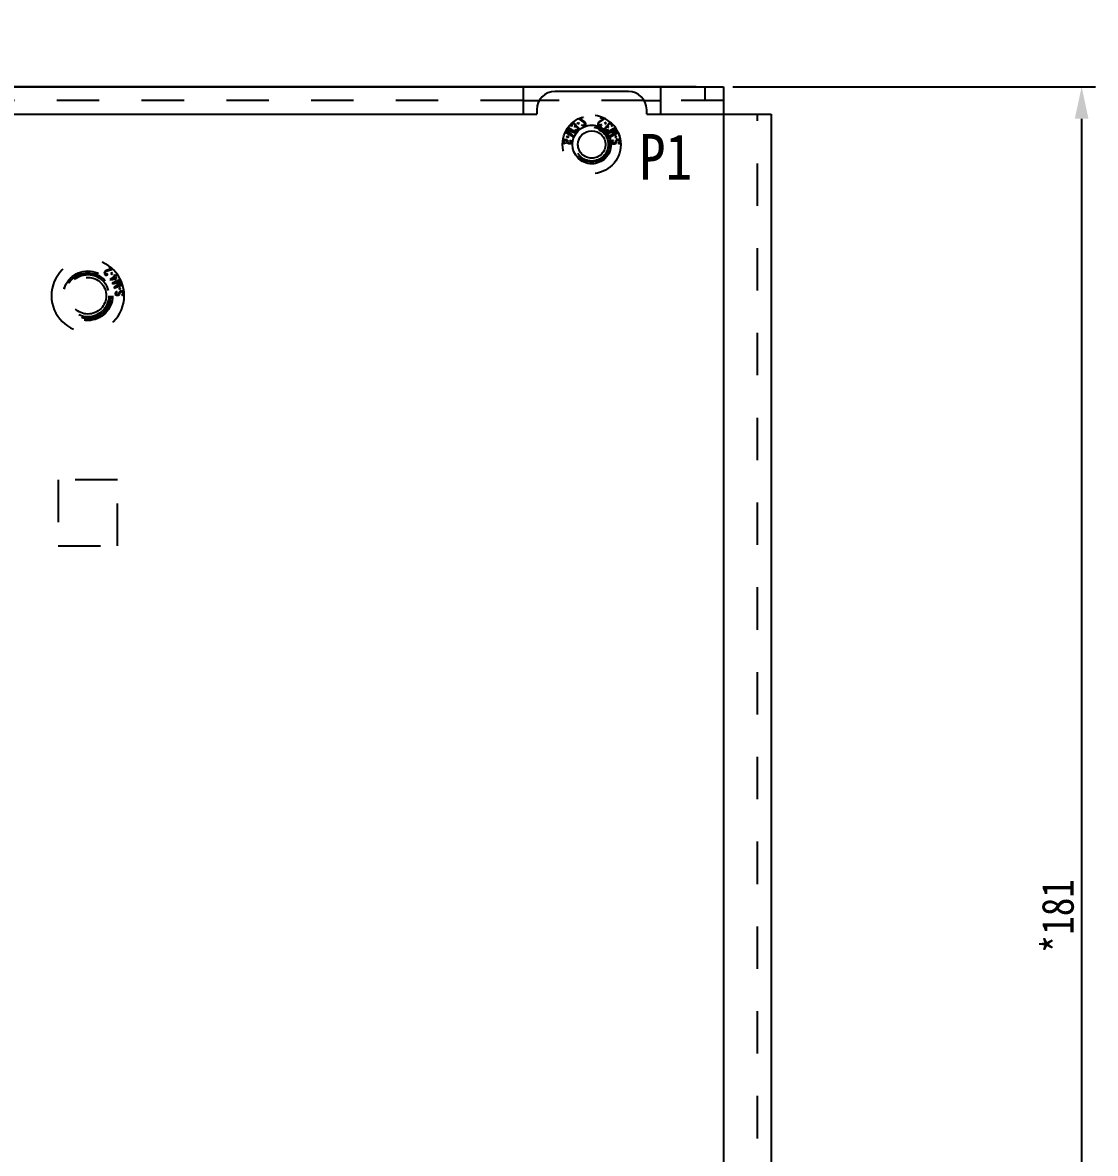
# Model space of a CAD drawing. Header units: millimetres. Extents: x -177 to 18421, y -5017 to 3255.
# Drawn here: x 14561.9 to 14679, y 1582.8 to 1706.2 of the extents above; entities that cross this region are included whole.
import ezdxf

# ---------------------------------------------------------------- set-up
doc = ezdxf.new("R2010")
doc.units = ezdxf.units.MM
doc.header["$LTSCALE"] = 46.255
doc.header["$PDMODE"] = 3
doc.header["$PDSIZE"] = 8
doc.linetypes.add('HIDDEN', pattern=[0.2, 0.1, -0.1])
doc.layers.get('0').update_dxf_attribs({"linetype": 'CONTINUOUS'})
doc.layers.get('Defpoints').update_dxf_attribs({"linetype": 'CONTINUOUS'})
for name, color, linetype in [('02___PRT_ALL_AXES', 7, 'CONTINUOUS'), ('03___PRT_ALL_CURVES', 7, 'CONTINUOUS'), ('DEFAULT_2', 8, 'HIDDEN')]:
    doc.layers.add(name, color=color, linetype=linetype)
doc.styles.get("Standard").update_dxf_attribs({"font": 'txt', "width": 0.85})
doc.dimstyles.new('DIMSTYLE_1', dxfattribs={"dimtxt": 3.5, "dimasz": 3.5, "dimexe": 1.5, "dimexo": 1, "dimgap": 0.875, "dimtad": 1, "dimdsep": 46, "dimtxsty": 'Standard', "dimblk": '_FILLED', "dimcen": 0.09, "dimadec": 0, "dimazin": 0, "dimtp": 0.01, "dimtm": 0.01, "dimtfac": 1, "dimtofl": 0, "dimtmove": 0, "dimatfit": 3, "dimldrblk": '_FILLED', "dimfxl": 0, "dimtolj": 1, "dimarcsym": 0})

# ---------------------------------------------------------------- blocks, each defined once
blk = doc.blocks.new('_FILLED')
at = {"color": 0, "linetype": 'ByBlock'}
blk.add_solid([(0, 0), (-1, 0.214), (-1, -0.214)], dxfattribs=at)
blk = doc.blocks.new('*D181')
at = {"color": 0, "linetype": 'Continuous', "lineweight": -2, "transparency": 16777216}
for p, q in [((14639.41, 1699.18), (14678.99, 1699.18)), ((14677.49, 1695.68), (14677.49, 1521.68)), ((14639.41, 1518.18), (14678.99, 1518.18))]:
    blk.add_line(p, q, dxfattribs=at)
at = {"layer": 'Defpoints', "color": 0, "linetype": 'Continuous', "transparency": 16777216}
for p in [(14638.41, 1699.18), (14638.41, 1518.18), (14677.49, 1518.18)]:
    blk.add_point(p, dxfattribs=at)
at = {"color": 0, "linetype": 'Continuous', "lineweight": -2, "transparency": 16777216, "xscale": 3.5, "yscale": 3.5, "zscale": 3.5}
for p, rotation in [((14677.49, 1699.18), 90), ((14677.49, 1518.18), 270)]:
    blk.add_blockref('_FILLED', p, dxfattribs=dict(at, rotation=rotation))
at = {"color": 0, "linetype": 'Continuous', "transparency": 16777216, "insert": (14673.12, 1608.68), "char_height": 3.5, "width": 17, "attachment_point": 2, "rotation": 90}
blk.add_mtext('\\A1;*181', dxfattribs=at)
blk = doc.blocks.new('*D188')
at = {"color": 0, "linetype": 'Continuous', "lineweight": -2, "transparency": 16777216}
for p, q in [((14416.35, 1702.68), (14416.35, 1706.18)), ((14635.41, 1699.18), (14414.85, 1699.18)), ((14392.01, 1694.68), (14417.85, 1694.68)), ((14416.35, 1691.18), (14416.35, 1677.85))]:
    blk.add_line(p, q, dxfattribs=at)
at = {"layer": 'Defpoints', "color": 0, "linetype": 'Continuous', "transparency": 16777216}
for p in [(14636.41, 1699.18), (14391.01, 1694.68), (14416.35, 1694.68)]:
    blk.add_point(p, dxfattribs=at)
at = {"color": 0, "linetype": 'Continuous', "lineweight": -2, "transparency": 16777216, "xscale": 3.5, "yscale": 3.5, "zscale": 3.5}
for p, rotation in [((14416.35, 1699.18), 270), ((14416.35, 1694.68), 90)]:
    blk.add_blockref('_FILLED', p, dxfattribs=dict(at, rotation=rotation))
at = {"color": 0, "linetype": 'Continuous', "transparency": 16777216, "insert": (14411.97, 1688.07), "char_height": 3.5, "width": 12.75, "attachment_point": 3, "rotation": 90}
blk.add_mtext('\\A1;4.5', dxfattribs=at)

msp = doc.modelspace()

# ---------------------------------------------------------------- linework, layer by layer
at = {"color": 3, "linetype": 'Continuous'}
for p, q in [((14189.608, 1699.177), (14638.408, 1699.177)), ((14616.508, 1699.177), (14616.508, 1696.177)), ((14631.508, 1699.177), (14631.508, 1696.177)), ((14638.408, 1699.177), (14638.408, 1518.427)), ((14628.008, 1698.677), (14620.008, 1698.677)), ((14618.008, 1696.677), (14618.008, 1696.177)), ((14630.008, 1696.177), (14630.008, 1696.677)), ((14490.008, 1696.177), (14618.008, 1696.177)), ((14630.008, 1696.177), (14643.608, 1696.177)), ((14643.608, 1696.177), (14643.608, 1519.677))]:
    msp.add_line(p, q, dxfattribs=at)
at = {"color": 7, "linetype": 'Continuous'}
for p, q in [((14616.508, 1697.677), (14618.317, 1697.677)), ((14629.699, 1697.677), (14631.508, 1697.677))]:
    msp.add_line(p, q, dxfattribs=at)
at = {"color": 3, "linetype": 'Continuous'}
for centre, start, end in [((14620.008, 1696.677), 90, 180), ((14628.008, 1696.677), 0, 90)]:
    msp.add_arc(centre, 2, start, end, dxfattribs=at)
at = {"layer": '02___PRT_ALL_AXES', "color": 8, "linetype": 'HIDDEN'}
for p, q in [((14572.258, 1656.277), (14565.758, 1656.277)), ((14565.758, 1656.277), (14565.758, 1649.077)), ((14572.258, 1649.077), (14572.258, 1656.277)), ((14565.758, 1649.077), (14572.258, 1649.077))]:
    msp.add_line(p, q, dxfattribs=at)
for centre, radius in [((14624.008, 1692.877), 3.175), ((14624.008, 1692.877), 2.11), ((14624.008, 1692.877), 1.91), ((14569.008, 1676.377), 2.7), ((14569.008, 1676.377), 2.69), ((14569.008, 1676.377), 2.49)]:
    msp.add_circle(centre, radius, dxfattribs=at)
at = {"layer": '02___PRT_ALL_AXES', "color": 3, "linetype": 'Continuous'}
msp.add_circle((14624.008, 1692.877), 2.1, dxfattribs=at)
at = {"layer": '02___PRT_ALL_AXES', "color": 7, "linetype": 'Continuous'}
msp.add_circle((14624.008, 1692.877), 1.5, dxfattribs=at)
at = {"layer": '02___PRT_ALL_AXES', "color": 8, "linetype": 'HIDDEN'}
msp.add_arc((14569.008, 1676.377), 3.975, 180, 0, dxfattribs=at)
at = {"layer": '03___PRT_ALL_CURVES', "color": 4, "linetype": 'Continuous'}
msp.add_circle((14624.008, 1692.877), 2.1, dxfattribs=at)
at = {"layer": 'DEFAULT_2', "color": 8, "linetype": 'HIDDEN'}
for p, q in [((14636.408, 1697.677), (14636.408, 1699.177)), ((14616.508, 1697.677), (14491.508, 1697.677)), ((14629.699, 1697.677), (14618.317, 1697.677)), ((14638.408, 1697.677), (14631.508, 1697.677)), ((14622.421, 1695.203), (14622.57, 1695.295)), ((14622.57, 1695.295), (14622.626, 1695.205)), ((14622.658, 1695.641), (14622.621, 1695.733)), ((14623.181, 1695.278), (14622.658, 1695.641)), ((14623.076, 1695.809), (14622.751, 1695.679)), ((14622.751, 1695.679), (14623.215, 1695.36)), ((14623.039, 1695.9), (14623.076, 1695.809)), ((14623.236, 1695.208), (14623.181, 1695.278)), ((14623.215, 1695.36), (14623.262, 1695.31)), ((14623.262, 1695.31), (14623.305, 1695.236)), ((14624.755, 1695.31), (14624.711, 1695.236)), ((14624.802, 1695.36), (14624.755, 1695.31)), ((14624.781, 1695.208), (14624.836, 1695.278)), ((14625.266, 1695.679), (14624.802, 1695.36)), ((14624.836, 1695.278), (14625.359, 1695.641)), ((14624.978, 1695.9), (14624.941, 1695.809)), ((14624.941, 1695.809), (14625.266, 1695.679)), ((14625.359, 1695.641), (14625.395, 1695.733)), ((14625.447, 1695.295), (14625.391, 1695.205)), ((14625.595, 1695.203), (14625.447, 1695.295)), ((14642.108, 1519.677), (14642.108, 1696.177)), ((14621.974, 1693.703), (14621.12, 1694.196)), ((14621.152, 1694.264), (14621.827, 1693.874)), ((14621.827, 1693.874), (14621.233, 1694.419)), ((14621.283, 1694.506), (14622.052, 1694.264)), ((14622.218, 1694.126), (14621.35, 1694.409)), ((14621.35, 1694.409), (14622.03, 1693.801)), ((14622.052, 1694.264), (14621.377, 1694.654)), ((14621.42, 1694.715), (14622.274, 1694.223)), ((14621.755, 1695.027), (14621.762, 1695.093)), ((14621.758, 1694.971), (14621.755, 1695.027)), ((14621.783, 1694.907), (14621.758, 1694.971)), ((14621.762, 1695.093), (14621.783, 1695.142)), ((14621.818, 1694.852), (14621.783, 1694.907)), ((14621.864, 1694.896), (14621.818, 1694.852)), ((14621.836, 1695.016), (14621.832, 1694.983)), ((14621.832, 1694.983), (14621.843, 1694.935)), ((14621.866, 1695.074), (14621.836, 1695.016)), ((14621.843, 1694.935), (14621.864, 1694.896)), ((14621.857, 1695.212), (14621.907, 1695.231)), ((14621.921, 1695.126), (14621.866, 1695.074)), ((14621.907, 1695.231), (14621.973, 1695.234)), ((14621.98, 1695.154), (14621.921, 1695.126)), ((14621.973, 1695.234), (14622.029, 1695.229)), ((14622.013, 1695.155), (14621.98, 1695.154)), ((14622.061, 1695.142), (14622.013, 1695.155)), ((14622.029, 1695.229), (14622.091, 1695.2)), ((14622.099, 1695.12), (14622.061, 1695.142)), ((14622.091, 1695.2), (14622.144, 1695.163)), ((14622.158, 1695.058), (14622.099, 1695.12)), ((14622.125, 1694.821), (14622.161, 1694.855)), ((14622.183, 1694.759), (14622.125, 1694.821)), ((14622.144, 1695.163), (14622.203, 1695.101)), ((14622.198, 1694.979), (14622.158, 1695.058)), ((14622.161, 1694.855), (14622.2, 1694.922)), ((14622.219, 1694.794), (14622.183, 1694.759)), ((14622.194, 1694.476), (14622.239, 1694.519)), ((14622.262, 1694.423), (14622.194, 1694.476)), ((14622.2, 1694.922), (14622.198, 1694.979)), ((14622.203, 1695.101), (14622.253, 1695.031)), ((14622.274, 1694.223), (14622.218, 1694.126)), ((14622.303, 1694.814), (14622.219, 1694.794)), ((14622.239, 1694.519), (14622.301, 1694.49)), ((14622.253, 1695.031), (14622.279, 1694.967)), ((14622.357, 1694.395), (14622.262, 1694.423)), ((14622.279, 1694.967), (14622.263, 1694.893)), ((14622.263, 1694.893), (14622.343, 1694.882)), ((14622.301, 1694.49), (14622.358, 1694.485)), ((14622.351, 1694.801), (14622.303, 1694.814)), ((14622.343, 1694.882), (14622.405, 1694.852)), ((14622.427, 1694.756), (14622.351, 1694.801)), ((14622.422, 1694.399), (14622.357, 1694.395)), ((14622.358, 1694.485), (14622.418, 1694.512)), ((14622.405, 1694.852), (14622.473, 1694.799)), ((14622.418, 1694.512), (14622.454, 1694.547)), ((14622.478, 1695.112), (14622.421, 1695.203)), ((14622.5, 1694.444), (14622.422, 1694.399)), ((14622.457, 1694.726), (14622.427, 1694.756)), ((14622.454, 1694.547), (14622.485, 1694.605)), ((14622.483, 1694.662), (14622.457, 1694.726)), ((14622.473, 1694.799), (14622.502, 1694.769)), ((14622.626, 1695.205), (14622.478, 1695.112)), ((14622.485, 1694.605), (14622.483, 1694.662)), ((14622.518, 1694.461), (14622.5, 1694.444)), ((14622.502, 1694.769), (14622.552, 1694.698)), ((14622.567, 1694.537), (14622.518, 1694.461)), ((14622.552, 1694.698), (14622.574, 1694.602)), ((14622.574, 1694.602), (14622.567, 1694.537)), ((14622.915, 1695.034), (14622.973, 1695.057)), ((14622.958, 1694.96), (14622.915, 1695.034)), ((14623.036, 1694.899), (14622.958, 1694.96)), ((14622.973, 1695.057), (14623.02, 1695.007)), ((14623.02, 1695.007), (14623.071, 1694.982)), ((14623.099, 1694.878), (14623.036, 1694.899)), ((14623.071, 1694.982), (14623.137, 1694.985)), ((14623.188, 1694.891), (14623.099, 1694.878)), ((14623.137, 1694.985), (14623.183, 1695.004)), ((14623.183, 1695.004), (14623.233, 1695.047)), ((14623.234, 1694.91), (14623.188, 1694.891)), ((14623.233, 1695.047), (14623.252, 1695.1)), ((14623.296, 1694.957), (14623.234, 1694.91)), ((14623.252, 1695.169), (14623.236, 1695.208)), ((14623.252, 1695.1), (14623.252, 1695.169)), ((14623.326, 1695.015), (14623.296, 1694.957)), ((14623.305, 1695.236), (14623.321, 1695.197)), ((14623.321, 1695.197), (14623.341, 1695.113)), ((14623.341, 1695.113), (14623.326, 1695.015)), ((14624.696, 1695.197), (14624.676, 1695.113)), ((14624.676, 1695.113), (14624.69, 1695.015)), ((14624.69, 1695.015), (14624.721, 1694.957)), ((14624.711, 1695.236), (14624.696, 1695.197)), ((14624.721, 1694.957), (14624.783, 1694.91)), ((14624.765, 1695.169), (14624.781, 1695.208)), ((14624.765, 1695.1), (14624.765, 1695.169)), ((14624.784, 1695.047), (14624.765, 1695.1)), ((14624.783, 1694.91), (14624.829, 1694.891)), ((14624.834, 1695.004), (14624.784, 1695.047)), ((14624.829, 1694.891), (14624.918, 1694.878)), ((14624.88, 1694.985), (14624.834, 1695.004)), ((14624.946, 1694.982), (14624.88, 1694.985)), ((14624.918, 1694.878), (14624.98, 1694.899)), ((14624.997, 1695.007), (14624.946, 1694.982)), ((14624.98, 1694.899), (14625.059, 1694.96)), ((14625.044, 1695.057), (14624.997, 1695.007)), ((14625.102, 1695.034), (14625.044, 1695.057)), ((14625.059, 1694.96), (14625.102, 1695.034)), ((14625.391, 1695.205), (14625.539, 1695.112)), ((14625.465, 1694.698), (14625.443, 1694.602)), ((14625.443, 1694.602), (14625.45, 1694.537)), ((14625.45, 1694.537), (14625.498, 1694.461)), ((14625.515, 1694.769), (14625.465, 1694.698)), ((14625.498, 1694.461), (14625.517, 1694.444)), ((14625.544, 1694.799), (14625.515, 1694.769)), ((14625.517, 1694.444), (14625.595, 1694.399)), ((14625.532, 1694.605), (14625.534, 1694.662)), ((14625.563, 1694.547), (14625.532, 1694.605)), ((14625.534, 1694.662), (14625.56, 1694.726)), ((14625.539, 1695.112), (14625.595, 1695.203)), ((14625.612, 1694.852), (14625.544, 1694.799)), ((14625.56, 1694.726), (14625.589, 1694.756)), ((14625.599, 1694.512), (14625.563, 1694.547)), ((14625.589, 1694.756), (14625.666, 1694.801)), ((14625.595, 1694.399), (14625.66, 1694.395)), ((14625.659, 1694.485), (14625.599, 1694.512)), ((14625.674, 1694.882), (14625.612, 1694.852)), ((14625.715, 1694.49), (14625.659, 1694.485)), ((14625.66, 1694.395), (14625.755, 1694.423)), ((14625.666, 1694.801), (14625.714, 1694.814)), ((14625.754, 1694.893), (14625.674, 1694.882)), ((14625.714, 1694.814), (14625.797, 1694.794)), ((14625.778, 1694.519), (14625.715, 1694.49)), ((14625.764, 1695.031), (14625.738, 1694.967)), ((14625.738, 1694.967), (14625.754, 1694.893)), ((14626.597, 1694.715), (14625.743, 1694.223)), ((14625.743, 1694.223), (14625.799, 1694.126)), ((14625.755, 1694.423), (14625.823, 1694.476)), ((14625.814, 1695.101), (14625.764, 1695.031)), ((14625.823, 1694.476), (14625.778, 1694.519)), ((14625.797, 1694.794), (14625.834, 1694.759)), ((14625.799, 1694.126), (14626.667, 1694.409)), ((14625.872, 1695.163), (14625.814, 1695.101)), ((14625.816, 1694.922), (14625.819, 1694.979)), ((14625.856, 1694.855), (14625.816, 1694.922)), ((14625.819, 1694.979), (14625.859, 1695.058)), ((14625.834, 1694.759), (14625.892, 1694.821)), ((14625.892, 1694.821), (14625.856, 1694.855)), ((14625.859, 1695.058), (14625.918, 1695.12)), ((14625.925, 1695.2), (14625.872, 1695.163)), ((14625.918, 1695.12), (14625.956, 1695.142)), ((14625.988, 1695.229), (14625.925, 1695.2)), ((14625.956, 1695.142), (14626.004, 1695.155)), ((14625.965, 1694.264), (14626.64, 1694.654)), ((14626.734, 1694.506), (14625.965, 1694.264)), ((14626.667, 1694.409), (14625.986, 1693.801)), ((14626.044, 1695.234), (14625.988, 1695.229)), ((14626.004, 1695.155), (14626.036, 1695.154)), ((14626.036, 1695.154), (14626.096, 1695.126)), ((14626.043, 1693.703), (14626.897, 1694.196)), ((14626.11, 1695.231), (14626.044, 1695.234)), ((14626.096, 1695.126), (14626.151, 1695.074)), ((14626.16, 1695.212), (14626.11, 1695.231)), ((14626.151, 1695.074), (14626.181, 1695.016)), ((14626.173, 1694.935), (14626.153, 1694.896)), ((14626.153, 1694.896), (14626.198, 1694.852)), ((14626.185, 1694.983), (14626.173, 1694.935)), ((14626.181, 1695.016), (14626.185, 1694.983)), ((14626.189, 1693.874), (14626.784, 1694.419)), ((14626.864, 1694.264), (14626.189, 1693.874)), ((14626.198, 1694.852), (14626.233, 1694.907)), ((14626.255, 1695.093), (14626.233, 1695.142)), ((14626.233, 1694.907), (14626.259, 1694.971)), ((14626.261, 1695.027), (14626.255, 1695.093)), ((14626.259, 1694.971), (14626.261, 1695.027)), ((14620.86, 1693.093), (14620.846, 1693.156)), ((14620.856, 1693.258), (14620.884, 1693.317)), ((14620.917, 1693.024), (14620.86, 1693.093)), ((14620.884, 1693.317), (14620.931, 1693.362)), ((14621.019, 1692.976), (14620.917, 1693.024)), ((14620.931, 1693.362), (14621.021, 1693.403)), ((14620.983, 1693.244), (14620.972, 1693.144)), ((14620.972, 1693.144), (14620.988, 1693.092)), ((14621.009, 1693.291), (14620.983, 1693.244)), ((14620.988, 1693.092), (14621.048, 1693.048)), ((14621.056, 1693.324), (14621.009, 1693.291)), ((14621.102, 1692.954), (14621.019, 1692.976)), ((14621.021, 1693.403), (14621.109, 1693.419)), ((14621.048, 1693.048), (14621.11, 1693.029)), ((14621.122, 1693.342), (14621.056, 1693.324)), ((14621.11, 1693.029), (14621.102, 1692.954)), ((14621.109, 1693.419), (14621.214, 1693.408)), ((14621.185, 1693.335), (14621.122, 1693.342)), ((14621.246, 1693.304), (14621.185, 1693.335)), ((14621.214, 1693.408), (14621.296, 1693.374)), ((14621.284, 1693.262), (14621.246, 1693.304)), ((14621.3, 1693.21), (14621.284, 1693.262)), ((14621.292, 1693.135), (14621.3, 1693.21)), ((14621.308, 1693.083), (14621.292, 1693.135)), ((14621.296, 1693.374), (14621.376, 1693.315)), ((14621.297, 1693.649), (14621.356, 1693.814)), ((14621.397, 1693.614), (14621.297, 1693.649)), ((14621.345, 1693.029), (14621.308, 1693.083)), ((14621.424, 1692.97), (14621.345, 1693.029)), ((14621.356, 1693.814), (14621.456, 1693.779)), ((14621.376, 1693.315), (14621.413, 1693.261)), ((14621.456, 1693.779), (14621.397, 1693.614)), ((14621.413, 1693.261), (14621.427, 1693.196)), ((14621.427, 1693.196), (14621.419, 1693.122)), ((14621.419, 1693.122), (14621.436, 1693.082)), ((14621.508, 1692.949), (14621.424, 1692.97)), ((14621.436, 1693.082), (14621.475, 1693.04)), ((14621.475, 1693.04), (14621.537, 1693.021)), ((14621.592, 1692.94), (14621.508, 1692.949)), ((14621.537, 1693.021), (14621.579, 1693.017)), ((14621.579, 1693.017), (14621.644, 1693.022)), ((14621.678, 1692.943), (14621.592, 1692.94)), ((14621.626, 1693.25), (14621.634, 1693.325)), ((14621.667, 1693.234), (14621.626, 1693.25)), ((14621.634, 1693.325), (14621.696, 1693.306)), ((14621.644, 1693.022), (14621.69, 1693.055)), ((14621.706, 1693.204), (14621.667, 1693.234)), ((14621.768, 1692.984), (14621.678, 1692.943)), ((14621.69, 1693.055), (14621.715, 1693.09)), ((14621.696, 1693.306), (14621.776, 1693.26)), ((14621.723, 1693.165), (14621.706, 1693.204)), ((14621.715, 1693.09), (14621.723, 1693.165)), ((14621.816, 1693.029), (14621.768, 1692.984)), ((14621.776, 1693.26), (14621.834, 1693.203)), ((14621.842, 1693.076), (14621.816, 1693.029)), ((14621.834, 1693.203), (14621.849, 1693.139)), ((14621.849, 1693.139), (14621.842, 1693.076)), ((14622.03, 1693.801), (14621.974, 1693.703)), ((14625.986, 1693.801), (14626.043, 1693.703)), ((14626.182, 1693.203), (14626.168, 1693.139)), ((14626.168, 1693.139), (14626.174, 1693.076)), ((14626.174, 1693.076), (14626.201, 1693.029)), ((14626.24, 1693.26), (14626.182, 1693.203)), ((14626.201, 1693.029), (14626.249, 1692.984)), ((14626.321, 1693.306), (14626.24, 1693.26)), ((14626.249, 1692.984), (14626.338, 1692.943)), ((14626.293, 1693.165), (14626.311, 1693.204)), ((14626.301, 1693.09), (14626.293, 1693.165)), ((14626.327, 1693.055), (14626.301, 1693.09)), ((14626.311, 1693.204), (14626.35, 1693.234)), ((14626.383, 1693.325), (14626.321, 1693.306)), ((14626.373, 1693.022), (14626.327, 1693.055)), ((14626.338, 1692.943), (14626.424, 1692.94)), ((14626.35, 1693.234), (14626.391, 1693.25)), ((14626.438, 1693.017), (14626.373, 1693.022)), ((14626.391, 1693.25), (14626.383, 1693.325)), ((14626.424, 1692.94), (14626.509, 1692.949)), ((14626.48, 1693.021), (14626.438, 1693.017)), ((14626.542, 1693.04), (14626.48, 1693.021)), ((14626.509, 1692.949), (14626.592, 1692.97)), ((14626.58, 1693.082), (14626.542, 1693.04)), ((14626.661, 1693.814), (14626.561, 1693.779)), ((14626.561, 1693.779), (14626.619, 1693.614)), ((14626.598, 1693.122), (14626.58, 1693.082)), ((14626.604, 1693.261), (14626.59, 1693.196)), ((14626.59, 1693.196), (14626.598, 1693.122)), ((14626.592, 1692.97), (14626.672, 1693.029)), ((14626.641, 1693.315), (14626.604, 1693.261)), ((14626.619, 1693.614), (14626.72, 1693.649)), ((14626.72, 1693.374), (14626.641, 1693.315)), ((14626.72, 1693.649), (14626.661, 1693.814)), ((14626.672, 1693.029), (14626.709, 1693.083)), ((14626.709, 1693.083), (14626.725, 1693.135)), ((14626.717, 1693.21), (14626.732, 1693.262)), ((14626.725, 1693.135), (14626.717, 1693.21)), ((14626.802, 1693.408), (14626.72, 1693.374)), ((14626.732, 1693.262), (14626.771, 1693.304)), ((14626.771, 1693.304), (14626.832, 1693.335)), ((14626.908, 1693.419), (14626.802, 1693.408)), ((14626.832, 1693.335), (14626.895, 1693.342)), ((14626.895, 1693.342), (14626.961, 1693.324)), ((14626.969, 1693.048), (14626.907, 1693.029)), ((14626.907, 1693.029), (14626.915, 1692.954)), ((14626.995, 1693.403), (14626.908, 1693.419)), ((14626.915, 1692.954), (14626.998, 1692.976)), ((14626.961, 1693.324), (14627.007, 1693.291)), ((14627.029, 1693.092), (14626.969, 1693.048)), ((14627.085, 1693.362), (14626.995, 1693.403)), ((14626.998, 1692.976), (14627.1, 1693.024)), ((14627.007, 1693.291), (14627.034, 1693.244)), ((14627.045, 1693.144), (14627.029, 1693.092)), ((14627.034, 1693.244), (14627.045, 1693.144)), ((14627.133, 1693.317), (14627.085, 1693.362)), ((14627.1, 1693.024), (14627.157, 1693.093)), ((14627.16, 1693.258), (14627.133, 1693.317)), ((14627.157, 1693.093), (14627.171, 1693.156)), ((14571.551, 1679.296), (14571.013, 1679.13)), ((14571.021, 1679.041), (14571.628, 1679.232)), ((14571.343, 1679.594), (14571.279, 1679.517)), ((14571.279, 1679.517), (14571.551, 1679.296)), ((14571.628, 1679.232), (14571.691, 1679.31)), ((14570.818, 1678.932), (14570.803, 1678.834)), ((14570.803, 1678.834), (14570.815, 1678.77)), ((14570.815, 1678.77), (14570.86, 1678.706)), ((14570.862, 1679.006), (14570.818, 1678.932)), ((14570.86, 1678.706), (14570.899, 1678.674)), ((14570.889, 1679.039), (14570.862, 1679.006)), ((14570.953, 1679.097), (14570.889, 1679.039)), ((14570.899, 1678.674), (14570.98, 1678.635)), ((14570.9, 1678.893), (14570.921, 1678.958)), ((14570.902, 1678.836), (14570.9, 1678.893)), ((14570.937, 1678.78), (14570.902, 1678.836)), ((14570.921, 1678.958), (14570.947, 1678.991)), ((14570.975, 1678.749), (14570.937, 1678.78)), ((14570.947, 1678.991), (14571.021, 1679.041)), ((14571.013, 1679.13), (14570.953, 1679.097)), ((14571.037, 1678.726), (14570.975, 1678.749)), ((14570.98, 1678.635), (14571.045, 1678.637)), ((14571.093, 1678.735), (14571.037, 1678.726)), ((14571.045, 1678.637), (14571.138, 1678.671)), ((14571.153, 1678.769), (14571.093, 1678.735)), ((14571.138, 1678.671), (14571.201, 1678.729)), ((14571.201, 1678.729), (14571.153, 1678.769)), ((14571.866, 1678.486), (14571.392, 1678.162)), ((14571.392, 1678.162), (14571.434, 1678.1)), ((14571.434, 1678.1), (14572.078, 1678.177)), ((14571.593, 1678.902), (14571.516, 1678.829)), ((14571.516, 1678.829), (14571.636, 1678.702)), ((14571.575, 1678.196), (14571.908, 1678.425)), ((14572.028, 1678.249), (14571.575, 1678.196)), ((14571.713, 1678.775), (14571.593, 1678.902)), ((14571.636, 1678.702), (14571.713, 1678.775)), ((14572.574, 1678.134), (14571.657, 1677.765)), ((14571.9, 1678.662), (14571.795, 1678.59)), ((14571.795, 1678.59), (14571.866, 1678.486)), ((14571.882, 1677.775), (14572.607, 1678.066)), ((14571.971, 1678.559), (14571.9, 1678.662)), ((14571.908, 1678.425), (14572.028, 1678.249)), ((14572.215, 1678.726), (14571.971, 1678.559)), ((14572.013, 1678.497), (14572.259, 1678.665)), ((14572.183, 1678.249), (14572.013, 1678.497)), ((14572.078, 1678.177), (14572.183, 1678.249)), ((14571.657, 1677.765), (14571.699, 1677.661)), ((14571.699, 1677.661), (14572.598, 1677.82)), ((14572.598, 1677.82), (14571.839, 1677.313)), ((14571.839, 1677.313), (14571.881, 1677.208)), ((14571.881, 1677.208), (14572.798, 1677.577)), ((14572.677, 1677.906), (14571.882, 1677.775)), ((14572.048, 1676.758), (14571.988, 1676.703)), ((14572.13, 1676.802), (14572.048, 1676.758)), ((14572.05, 1677.357), (14572.715, 1677.813)), ((14572.774, 1677.649), (14572.05, 1677.357)), ((14572.193, 1676.819), (14572.13, 1676.802)), ((14572.157, 1676.729), (14572.199, 1676.744)), ((14572.199, 1676.744), (14572.193, 1676.819)), ((14572.412, 1676.748), (14572.395, 1676.684)), ((14572.511, 1677.265), (14572.408, 1677.238)), ((14572.408, 1677.238), (14572.451, 1677.069)), ((14572.45, 1676.802), (14572.412, 1676.748)), ((14572.531, 1676.858), (14572.45, 1676.802)), ((14572.451, 1677.069), (14572.554, 1677.095)), ((14572.554, 1677.095), (14572.511, 1677.265)), ((14572.523, 1676.694), (14572.54, 1676.746)), ((14572.614, 1676.89), (14572.531, 1676.858)), ((14572.54, 1676.746), (14572.579, 1676.787)), ((14572.579, 1676.787), (14572.641, 1676.816)), ((14572.72, 1676.898), (14572.614, 1676.89)), ((14572.641, 1676.816), (14572.705, 1676.821)), ((14572.705, 1676.821), (14572.77, 1676.801)), ((14572.807, 1676.879), (14572.72, 1676.898)), ((14572.77, 1676.801), (14572.816, 1676.767)), ((14572.896, 1676.836), (14572.807, 1676.879)), ((14572.816, 1676.767), (14572.841, 1676.719)), ((14572.942, 1676.79), (14572.896, 1676.836)), ((14572.968, 1676.73), (14572.942, 1676.79)), ((14571.988, 1676.703), (14571.972, 1676.639)), ((14571.972, 1676.639), (14571.977, 1676.577)), ((14571.977, 1676.577), (14572.002, 1676.528)), ((14572.002, 1676.528), (14572.048, 1676.482)), ((14572.048, 1676.482), (14572.137, 1676.439)), ((14572.098, 1676.661), (14572.117, 1676.7)), ((14572.104, 1676.587), (14572.098, 1676.661)), ((14572.128, 1676.551), (14572.104, 1676.587)), ((14572.117, 1676.7), (14572.157, 1676.729)), ((14572.174, 1676.517), (14572.128, 1676.551)), ((14572.137, 1676.439), (14572.223, 1676.433)), ((14572.238, 1676.509), (14572.174, 1676.517)), ((14572.223, 1676.433), (14572.308, 1676.439)), ((14572.281, 1676.513), (14572.238, 1676.509)), ((14572.343, 1676.53), (14572.281, 1676.513)), ((14572.308, 1676.439), (14572.392, 1676.458)), ((14572.383, 1676.571), (14572.343, 1676.53)), ((14572.401, 1676.61), (14572.383, 1676.571)), ((14572.392, 1676.458), (14572.473, 1676.515)), ((14572.395, 1676.684), (14572.401, 1676.61)), ((14572.473, 1676.515), (14572.511, 1676.568)), ((14572.511, 1676.568), (14572.528, 1676.62)), ((14572.528, 1676.62), (14572.523, 1676.694)), ((14572.77, 1676.526), (14572.708, 1676.508)), ((14572.708, 1676.508), (14572.714, 1676.433)), ((14572.714, 1676.433), (14572.797, 1676.452)), ((14572.831, 1676.568), (14572.77, 1676.526)), ((14572.797, 1676.452), (14572.901, 1676.498)), ((14572.849, 1676.619), (14572.831, 1676.568)), ((14572.841, 1676.719), (14572.849, 1676.619)), ((14572.901, 1676.498), (14572.959, 1676.565)), ((14572.959, 1676.565), (14572.975, 1676.628))]:
    msp.add_line(p, q, dxfattribs=at)
for centre, radius in [((14624.008, 1692.877), 1.8), ((14624.008, 1692.877), 1.5), ((14569.008, 1676.377), 2.3), ((14569.008, 1676.377), 2)]:
    msp.add_circle(centre, radius, dxfattribs=at)
for centre, radius in [((14624.008, 1692.877), 3.175), ((14569.008, 1676.377), 3.975)]:
    msp.add_arc(centre, radius, 0, 180, dxfattribs=at)

# ---------------------------------------------------------------- texts
at = {"color": 2, "linetype": 'Continuous', "insert": (14629.18, 1694.033), "char_height": 5, "width": 8.5, "attachment_point": 1, "line_spacing_factor": 0.9}
msp.add_mtext('P1', dxfattribs=at)

# ---------------------------------------------------------------- dimensions: what is measured, and where the dimension line sits
at = {"color": 2, "linetype": 'Continuous'}
dim = msp.add_linear_dim(base=(14416.347, 1694.677), p1=(14636.408, 1699.177), p2=(14391.008, 1694.677), angle=270, dimstyle='DIMSTYLE_1', dxfattribs=at)
dim.commit()
dim.dimension.update_dxf_attribs({"geometry": '*D188', "text_midpoint": (14416.347, 1681.696), "dimtype": 160})
at = {"color": 1, "linetype": 'Continuous'}
dim = msp.add_linear_dim(base=(14677.49, 1518.177), p1=(14638.408, 1699.177), p2=(14638.408, 1518.177), angle=270, text='*<>', dimstyle='DIMSTYLE_1', dxfattribs=at)
dim.commit()
dim.dimension.update_dxf_attribs({"geometry": '*D181', "text_midpoint": (14677.49, 1608.677), "dimtype": 160})

doc.saveas('drawing.dxf')
